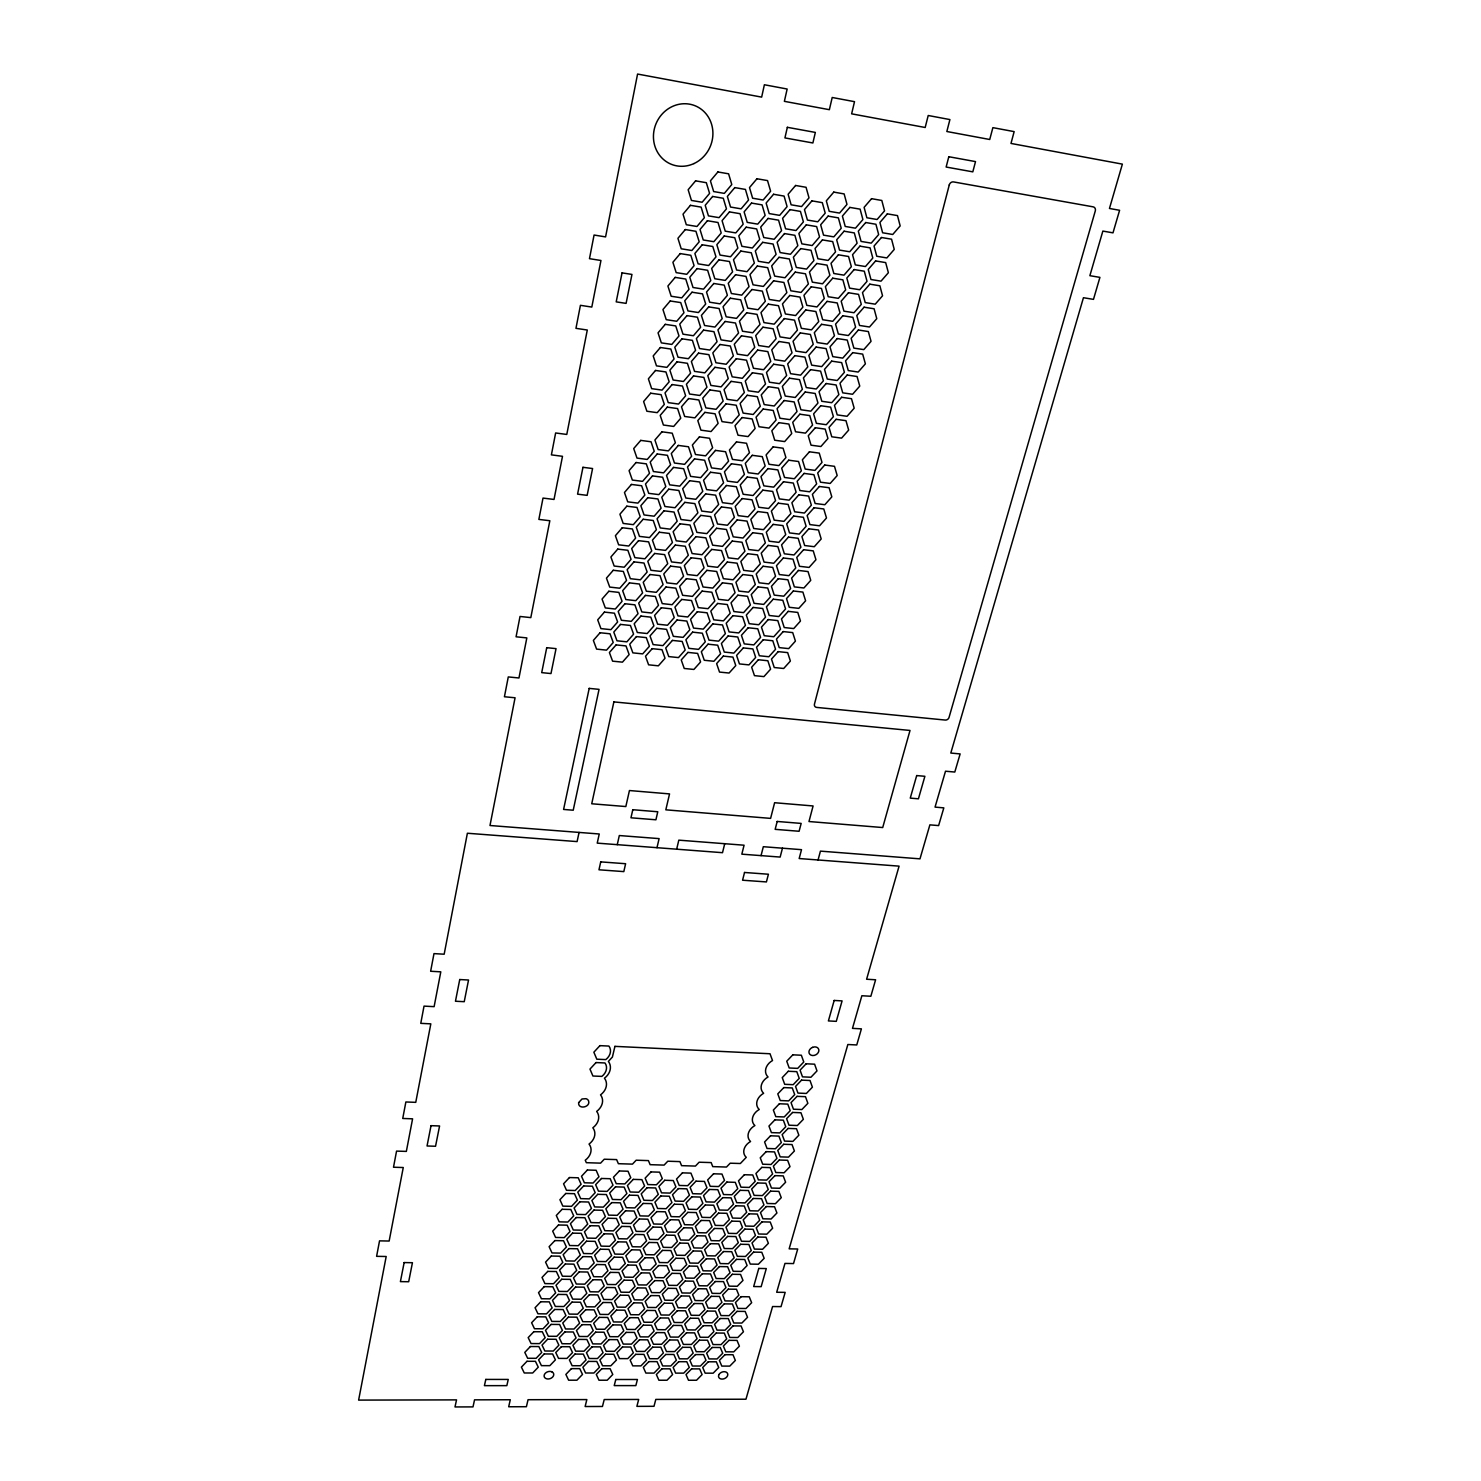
<?xml version="1.0" encoding="UTF-8"?>
<svg xmlns="http://www.w3.org/2000/svg" width="1481" height="1481" viewBox="0 0 1481 1481"><rect width="100%" height="100%" fill="white"/><g stroke="black" fill="none" stroke-linecap="round" stroke-linejoin="round"><path stroke-width="1.5" d="M579.071 832.415L577.09 841.597L467.385 833.248L444.17 954.208L433.989 953.616L430.638 971.258L440.801 971.832L434.118 1006.654L424.029 1006.117L420.771 1023.352L430.823 1023.852L415.754 1102.345L405.868 1101.975L402.739 1118.47L412.588 1118.821L406.349 1151.403L396.556 1151.107L393.502 1167.232L403.258 1167.528L389.151 1241.041L379.543 1240.856L376.6 1256.332L386.189 1256.499L358.624 1400.1L456.537 1399.878L455 1406.95L472.994 1406.894L474.549 1399.841L510.297 1399.749L508.686 1406.765L526.403 1406.709L528.051 1399.712L586.846 1399.582L585.125 1406.524L602.452 1406.469L604.211 1399.545L638.681 1399.452L636.886 1406.358L653.991 1406.302L655.805 1399.415L745.961 1399.212L772.582 1306.538L781.042 1306.631L785.171 1292.376L776.692 1292.265L784.967 1263.423L793.52 1263.571L797.722 1249.001L789.151 1248.835L847.854 1044.512L856.759 1044.957L861.405 1028.851L852.482 1028.369L861.868 995.75L870.847 996.25L875.604 979.774L866.607 979.237L899.078 866.144L799.166 858.536L801.517 849.668L763.326 846.706L761.049 855.629M617.262 844.67L619.317 835.543L659.101 838.616L656.99 847.687M676.669 849.187L678.816 840.153L744.073 845.207L741.833 854.167L780.154 857.073L782.468 848.187M724.727 843.707L722.506 852.686L597.232 843.133L599.25 833.988L489.989 825.509L515.073 697.773L504.429 696.755L508.279 676.928L518.961 677.983L526.829 637.904L516.073 636.793L520.016 616.466L530.809 617.614L549.84 520.738L538.862 519.405L543.009 498.079L554.024 499.449L562.502 456.315L551.395 454.871L555.634 432.97L566.779 434.451L587.291 330.022L575.961 328.338L580.422 305.327L591.808 307.067L600.953 260.489L589.475 258.675L594.066 235.035L605.581 236.904L637.57 74.05L761.66 97.117L764.381 84.75L787.152 89.027L784.375 101.337L829.36 109.687L832.211 97.487L854.518 101.671L851.631 113.833L925.181 127.496L928.217 115.499L949.913 119.572L946.84 131.513L989.734 139.492L992.881 127.644L1014.152 131.624L1010.986 143.435L1122.376 164.132L1109.454 208.469L1119.599 210.283L1112.99 232.85L1102.864 231.073L1089.868 275.688L1099.92 277.373L1093.478 299.366L1083.444 297.718L950.802 753.051L960.132 753.922L954.801 772.045L945.507 771.212L935.048 807.108L943.823 807.867L938.621 825.583L929.883 824.861L919.979 858.85L820.437 851.131L818.067 859.961M578.627 1102.623C577.812 1109.972 590.882 1107.307 588.549 1100.827A5.276 4.184 -20.3 0 0 585.958 1098.698L582.014 1098.976L578.627 1102.623M404.146 1262.571L400.407 1281.62L408.682 1281.731L412.44 1262.719L404.146 1262.571M431.027 1125.671L427.046 1145.979L435.544 1146.257L439.579 1125.967L431.027 1125.671M459.739 979.533L455.463 1001.23L464.238 1001.693L468.533 980.015L459.739 979.533M546.73 647.678L541.713 672.633L550.988 673.559L556.041 648.641L546.73 647.678M582.959 467.311L577.571 494.154L587.142 495.357L592.585 468.533L582.959 467.311M622.039 272.874L616.207 301.865L626.093 303.383L631.961 274.429L622.039 272.874M589.197 688.387L563.595 809.441L573.221 810.218L599.046 689.35L589.197 688.387M613.875 701.901L591.734 803.776L625.834 806.553L629.444 790.539L669.542 793.909L665.821 809.829L770.601 818.382L774.619 802.721L813.088 805.96L808.978 821.529L882.713 827.546L910.019 730.448L613.875 701.901M485.805 1379.422L484.417 1385.661L506.835 1385.642L508.242 1379.44L485.805 1379.422M600.731 861.886L598.972 869.791L623.816 871.606L625.611 863.719L600.731 861.886M632.794 809.718L630.962 817.79L655.916 819.789L657.768 811.755L632.794 809.718M787.337 127.31L784.93 137.918L812.884 142.972L815.346 132.42L787.337 127.31M614.93 1046.364L612.412 1057.045L608.376 1061.414A15.18 12.181 -20.8 0 1 604.452 1078.205A15.125 12.089 -20.6 0 1 600.545 1094.866A15.088 11.996 -20.4 0 1 596.676 1111.398A15.032 11.904 -20.2 0 1 592.844 1127.8A14.977 11.811 -20 0 1 589.049 1144.072A14.921 11.718 -19.9 0 1 585.254 1160.234L586.346 1162.696L600.583 1163.14L604.267 1159.216L616.614 1159.604L618.373 1163.696L632.48 1164.122L636.164 1160.215L648.419 1160.604L650.122 1164.677L664.099 1165.103L667.783 1161.215L679.927 1161.604L681.575 1165.658L695.441 1166.084L699.125 1162.215L711.158 1162.585L712.75 1166.621L726.486 1167.047L730.189 1163.196L740.352 1163.511L746.257 1157.346A12.477 9.645 -24.5 0 1 750.552 1141.518A12.514 9.719 -24.7 0 1 754.884 1125.56A12.57 9.775 -25 0 1 759.235 1109.491A12.607 9.849 -25.3 0 1 763.622 1093.293A12.644 9.923 -25.5 0 1 768.047 1076.983A12.7 10.015 -25.8 0 1 772.508 1060.544L770.009 1053.75L614.93 1046.364M615.781 1379.496L614.226 1385.605L635.849 1385.605L637.422 1379.496L615.781 1379.496M744.536 872.476L742.573 880.214L766.418 881.935L768.417 874.234L744.536 872.476M777.192 821.455L775.155 829.341L799.092 831.267L801.165 823.417L777.192 821.455M948.803 156.727L946.137 167.038L972.813 171.852L975.516 161.596L948.803 156.727M949.265 184.958L814.457 704.16A3.295 2.814 -33.9 0 0 816.734 707.418L945.267 720.062A3.24 2.703 -36.9 0 0 949.025 717.47L1095.292 210.95A3.74 3.166 -57.5 0 0 1093.126 206.84L953.542 181.922A3.795 3.332 -59.5 0 0 949.265 184.958M758.772 1268.439L753.681 1286.545L761.16 1286.656L766.288 1268.569L758.772 1268.439M834.173 1000.453L828.397 1020.927L836.284 1021.353L842.078 1000.897L834.173 1000.453M916.702 775.563L910.26 798.111L918.424 798.814L924.885 776.303L916.702 775.563M718.951 1374.609L718.6 1375.571A4.795 3.48 -22.2 0 0 721.969 1379.089A4.795 3.48 -22.2 0 0 727.504 1375.849A4.795 3.48 -22.2 0 0 725.116 1371.776L723.968 1371.684A4.795 3.48 -22.2 0 0 718.951 1374.609M695.589 180.849L688.147 189.735L691.442 200.435L702.161 202.249L709.584 193.4L706.326 182.7L695.589 180.849M717.896 171.963L710.417 180.849L713.675 191.567L724.339 193.382L731.781 184.533L728.596 173.814L717.896 171.963M690.424 205.322L683.019 214.153L686.314 224.723L696.977 226.482L704.364 217.707L701.105 207.118L690.424 205.322M712.62 196.455L705.197 205.285L708.436 215.874L719.063 217.651L726.468 208.877L723.283 198.269L712.62 196.455M685.296 229.555L677.928 238.311L681.223 248.789L691.849 250.511L699.199 241.792L695.94 231.314L685.296 229.555M734.798 187.606L727.356 196.436L730.54 207.044L741.129 208.84L748.553 200.046L745.424 189.42L734.798 187.606M707.4 220.725L700.013 229.481L703.253 239.978L713.842 241.699L721.21 232.998L718.007 222.502L707.4 220.725M680.223 253.584L672.892 262.267L676.188 272.634L686.777 274.3L694.089 265.673L690.831 255.306L680.223 253.584M756.958 178.757L749.497 187.587L752.626 198.213L763.159 200.028L770.62 191.234L767.528 180.589L756.958 178.757M729.467 211.894L722.062 220.669L725.246 231.166L735.798 232.906L743.184 224.186L740.056 213.69L729.467 211.894M702.216 244.772L694.867 253.473L698.106 263.84L708.659 265.525L715.989 256.879L712.787 246.494L702.216 244.772M675.188 277.391L667.894 286.018L671.189 296.256L681.741 297.885L689.017 289.313L685.759 279.057L675.188 277.391M751.533 203.082L744.11 211.857L747.239 222.372L757.735 224.131L765.159 215.411L762.067 204.878L751.533 203.082M724.209 235.979L716.841 244.68L720.025 255.065L730.522 256.768L737.871 248.123L734.743 237.719L724.209 235.979M697.088 268.598L689.776 277.243L693.015 287.499L703.531 289.147L710.824 280.557L707.622 270.283L697.088 268.598M670.19 300.976L662.951 309.529L666.246 319.674L676.743 321.266L683.981 312.75L680.723 302.587L670.19 300.976M773.582 194.27L766.121 203.045L769.194 213.579L779.654 215.356L787.096 206.618L784.078 196.084L773.582 194.27M746.165 227.185L738.778 235.886L741.907 246.309L752.367 248.012L759.734 239.367L756.661 228.944L746.165 227.185M718.97 259.841L711.639 268.468L714.823 278.761L725.301 280.409L732.614 271.819L729.467 261.526L718.97 259.841M692.016 292.22L684.74 300.791L687.98 310.936L698.44 312.547L705.697 304.031L702.494 293.849L692.016 292.22M665.265 324.339L658.045 332.836L661.341 342.87L671.8 344.425L679.001 335.965L675.743 325.931L665.265 324.339M795.593 185.477L788.114 194.252L791.132 204.804L801.554 206.581L809.015 197.862L806.053 187.291L795.593 185.477M768.102 218.41L760.697 227.111L763.77 237.534L774.193 239.274L781.579 230.61L778.562 220.169L768.102 218.41M740.833 251.067L733.484 259.712L736.612 270.023L747.035 271.689L754.366 263.1L751.293 252.788L740.833 251.067M713.786 283.482L706.511 292.053L709.695 302.217L720.118 303.846L727.393 295.311L724.246 285.13L713.786 283.482M686.962 315.62L679.742 324.117L682.982 334.169L693.404 335.743L700.624 327.282L697.421 317.212L686.962 315.62M660.359 347.498L653.195 355.94L656.49 365.863L666.894 367.381L674.059 358.976L670.819 349.035L660.359 347.498M790.021 209.636L782.597 218.355L785.596 228.796L796 230.536L803.405 221.872L800.443 211.413L790.021 209.636M762.678 242.329L755.31 250.974L758.383 261.285L768.769 262.97L776.118 254.362L773.101 244.032L762.678 242.329M735.557 274.744L728.245 283.315L731.373 293.516L741.759 295.145L749.053 286.611L745.98 276.41L735.557 274.744M708.659 306.9L701.402 315.416L704.586 325.487L714.971 327.06L722.21 318.6L719.081 308.511L708.659 306.9M681.982 338.816L674.781 347.239L678.02 357.199L688.406 358.717L695.589 350.312L692.386 340.352L681.982 338.816M655.509 370.454L648.382 378.821L651.659 388.651L662.044 390.114L669.171 381.802L665.932 371.953L655.509 370.454M811.921 200.861L804.461 209.599L807.423 220.058L817.771 221.798L825.213 213.134L822.307 202.656L811.921 200.861M784.504 233.572L777.118 242.236L780.117 252.566L790.465 254.251L797.852 245.661L794.89 235.312L784.504 233.572M757.309 266.025L749.978 274.596L753.051 284.815L763.4 286.444L770.712 277.91L767.695 267.691L757.309 266.025M730.337 298.199L723.061 306.715L726.19 316.804L736.538 318.378L743.795 309.918L740.704 299.828L730.337 298.199M703.568 330.115L696.366 338.575L699.55 348.535L709.88 350.071L717.082 341.667L713.953 331.688L703.568 330.115M677.039 361.79L669.875 370.157L673.115 380.006L683.463 381.487L690.59 373.156L687.406 363.308L677.039 361.79M650.696 393.206L643.606 401.518L646.882 411.237L657.231 412.662L664.321 404.406L661.081 394.649L650.696 393.206M833.784 192.104L826.324 200.842L829.212 211.32L839.542 213.079L846.984 204.397L844.133 193.918L833.784 192.104M806.293 224.834L798.888 233.498L801.85 243.847L812.162 245.55L819.548 236.941L816.642 226.593L806.293 224.834M779.025 257.305L771.675 265.895L774.693 276.114L785.004 277.762L792.335 269.227L789.373 258.99L779.025 257.305M751.978 289.498L744.684 298.014L747.757 308.122L758.068 309.733L765.344 301.254L762.326 291.128L751.978 289.498M725.153 321.451L717.915 329.893L721.043 339.871L731.355 341.426L738.575 333.021L735.483 323.025L725.153 321.451M698.532 353.126L691.368 361.512L694.533 371.379L704.845 372.86L712.009 364.53L708.881 354.662L698.532 353.126M672.133 384.56L665.006 392.872L668.246 402.628L678.557 404.054L685.647 395.797L682.463 386.041L672.133 384.56M828.083 216.115L820.659 224.779L823.547 235.146L833.822 236.867L841.227 228.259L838.376 217.874L828.083 216.115M800.74 248.604L793.372 257.194L796.315 267.432L806.59 269.098L813.939 260.545L811.033 250.289L800.74 248.604M773.6 280.816L766.306 289.332L769.305 299.458L779.58 301.069L786.874 292.59L783.912 282.464L773.6 280.816M746.702 312.769L739.445 321.229L742.518 331.226L752.792 332.781L760.031 324.376L757.013 314.361L746.702 312.769M720.007 344.481L712.824 352.867L715.934 362.752L726.208 364.252L733.391 355.903L730.318 346.017L720.007 344.481M693.534 375.933L686.406 384.245L689.572 394.02L699.847 395.464L706.974 387.189L703.845 377.414L693.534 375.933M667.265 407.127L660.193 415.383L663.414 425.028L673.688 426.435L680.76 418.216L677.576 408.571L667.265 407.127M640.736 440.394L633.701 448.576L636.997 458.092L647.253 459.443L654.25 451.298L651.029 441.764L640.736 440.394M849.835 207.396L842.393 216.059L845.225 226.445L855.463 228.185L862.905 219.558L860.109 209.154L849.835 207.396M822.418 239.903L815.031 248.493L817.919 258.749L828.157 260.434L835.543 251.881L832.692 241.607L822.418 239.903M795.223 272.134L787.892 280.668L790.835 290.794L801.073 292.423L808.385 283.945L805.479 273.8L795.223 272.134M768.232 304.123L760.975 312.584L763.974 322.599L774.211 324.154L781.468 315.749L778.506 305.715L768.232 304.123M741.481 335.835L734.261 344.24L737.334 354.126L747.553 355.644L754.755 347.295L751.737 337.39L741.481 335.835M714.934 367.307L707.77 375.637L710.899 385.412L721.117 386.874L728.263 378.599L725.19 368.806L714.934 367.307M688.591 398.537L681.482 406.794L684.666 416.457L694.885 417.864L701.975 409.645L698.847 399.981L688.591 398.537M661.97 431.804L654.917 440.005L658.138 449.539L668.375 450.89L675.392 442.745L672.226 433.192L661.97 431.804M636.052 462.516L629.073 470.643L632.35 480.066L642.569 481.362L649.53 473.291L646.308 463.849L636.052 462.516M871.569 198.676L864.108 207.359L866.885 217.763L877.085 219.503L884.546 210.876L881.806 200.472L871.569 198.676M844.077 231.203L836.672 239.811L839.505 250.085L849.705 251.77L857.11 243.217L854.315 232.924L844.077 231.203M816.809 263.47L809.459 272.004L812.347 282.149L822.547 283.797L829.878 275.299L827.027 265.136L816.809 263.47M789.743 295.459L782.468 303.938L785.411 313.972L795.612 315.546L802.887 307.122L799.981 297.089L789.743 295.459M762.919 327.208L755.68 335.613L758.698 345.517L768.898 347.054L776.1 338.705L773.138 328.763L762.919 327.208M736.298 358.698L729.115 367.029L732.188 376.822L742.37 378.303L749.534 370.009L746.517 360.198L736.298 358.698M709.88 389.947L702.753 398.204L705.882 407.886L716.082 409.311L723.172 401.092L720.099 391.391L709.88 389.947M657.194 453.964L650.196 462.091L653.417 471.532L663.599 472.846L670.597 464.756L667.413 455.315L657.194 453.964M631.424 484.435L624.464 492.507L627.74 501.837L637.922 503.114L644.864 495.08L641.625 485.749L631.424 484.435M865.719 222.52L858.295 231.129L861.072 241.422L871.235 243.125L878.659 234.572L875.919 224.26L865.719 222.52M838.376 254.806L831.008 263.34L833.84 273.504L844.003 275.151L851.353 266.673L848.557 256.491L838.376 254.806M811.236 286.814L803.942 295.293L806.83 305.345L816.994 306.937L824.288 298.514L821.437 288.443L811.236 286.814M784.338 318.582L777.081 326.986L780.043 336.909L790.206 338.464L797.444 330.096L794.519 320.155L784.338 318.582M757.643 350.09L750.441 358.439L753.459 368.251L763.622 369.732L770.786 361.438L767.824 351.608L757.643 350.09M731.151 381.358L724.024 389.633L727.078 399.315L737.242 400.759L744.369 392.521L741.352 382.82L731.151 381.358M704.882 412.366L697.792 420.567L700.92 430.156L711.065 431.545L718.137 423.381L715.064 413.791L704.882 412.366M678.317 445.411L671.282 453.556L674.466 463.016L684.611 464.349L691.627 456.241L688.498 446.781L678.317 445.411M652.473 475.919L645.494 483.991L648.715 493.34L658.86 494.617L665.821 486.583L662.636 477.234L652.473 475.919M626.815 506.187L619.91 514.203L623.168 523.422L633.331 524.663L640.218 516.702L636.997 507.446L626.815 506.187M887.341 213.856L879.899 222.465L882.62 232.776L892.747 234.479L900.17 225.927L897.486 215.597L887.341 213.856M859.924 246.142L852.538 254.695L855.315 264.877L865.441 266.543L872.809 258.046L870.069 247.845L859.924 246.142M832.711 278.187L825.38 286.666L828.231 296.737L838.357 298.329L845.67 289.906L842.874 279.816L832.711 278.187M805.738 309.973L798.463 318.378L801.369 328.319L811.495 329.874L818.752 321.507L815.883 311.547L805.738 309.973M778.969 341.5L771.749 349.831L774.711 359.661L784.837 361.16L792.039 352.867L789.114 343.037L778.969 341.5M752.404 372.768L745.258 381.061L748.257 390.762L758.383 392.206L765.529 383.986L762.567 374.249L752.404 372.768M726.06 403.813L718.97 412.014L722.025 421.622L732.151 423.011L739.241 414.847L736.224 405.239L726.06 403.813M699.421 436.876L692.368 445.022L695.496 454.5L705.604 455.833L712.639 447.743L709.566 438.265L699.421 436.876M673.503 467.404L666.506 475.475L669.671 484.842L679.798 486.138L686.758 478.104L683.648 468.736L673.503 467.404M647.789 497.69L640.847 505.706L644.068 514.944L654.176 516.203L661.1 508.224L657.916 498.967L647.789 497.69M622.261 527.736L615.393 535.696L618.651 544.823L628.759 546.026L635.627 538.121L632.406 528.958L622.261 527.736M881.436 237.497L874.031 246.05L876.771 256.25L886.86 257.935L894.246 249.419L891.562 239.2L881.436 237.497M854.167 269.561L846.817 278.039L849.613 288.129L859.702 289.739L867.033 281.316L864.293 271.208L854.167 269.561M827.12 301.365L819.826 309.77L822.677 319.729L832.766 321.303L840.023 312.935L837.228 302.957L827.12 301.365M800.277 332.91L793.038 341.259L795.945 351.108L806.034 352.608L813.254 344.314L810.385 334.447L800.277 332.91M773.637 364.215L766.473 372.49L769.417 382.209L779.506 383.672L786.67 375.434L783.764 365.696L773.637 364.215M747.22 395.26L740.111 403.48L743.11 413.088L753.2 414.495L760.308 406.331L757.346 396.704L747.22 395.26M694.515 458.888L687.499 466.978L690.609 476.364L700.698 477.66L707.696 469.625L704.623 460.239L694.515 458.888M668.727 489.193L661.766 497.227L664.932 506.483L675.021 507.742L681.945 499.763L678.835 490.489L668.727 489.193M643.143 519.257L636.238 527.217L639.459 536.381L649.53 537.584L656.416 529.68L653.232 520.497L643.143 519.257M617.744 549.099L610.894 557.004L614.171 566.038L624.241 567.204L631.073 559.355L627.851 550.284L617.744 549.099M875.604 260.934L868.236 269.431L870.958 279.52L881.028 281.149L888.378 272.708L885.675 262.6L875.604 260.934M848.465 292.757L841.171 301.18L843.948 311.158L854 312.732L861.294 304.364L858.554 294.367L848.465 292.757M821.566 324.32L814.309 332.688L817.16 342.537L827.213 344.073L834.451 335.761L831.637 325.894L821.566 324.32M794.853 355.644L787.67 363.937L790.558 373.675L800.61 375.156L807.793 366.918L804.942 357.143L794.853 355.644M768.361 386.708L761.234 394.946L764.196 404.572L774.23 405.998L781.357 397.815L778.451 388.17L768.361 386.708M742.092 417.549L735.002 425.695L738.019 435.21L748.072 436.58L755.143 428.472L752.163 418.938L742.092 417.549M715.508 450.391L708.473 458.481L711.546 467.885L721.58 469.199L728.596 461.146L725.579 451.742L715.508 450.391M689.646 480.714L682.667 488.749L685.796 498.023L695.829 499.301L702.79 491.322L699.717 482.01L689.646 480.714M663.988 510.797L657.064 518.776L660.23 527.939L670.282 529.161L677.187 521.238L674.059 512.056L663.988 510.797M638.533 540.658L631.665 548.562L634.886 557.634L644.92 558.8L651.77 550.932L648.604 541.861L638.533 540.658M613.264 570.278L606.451 578.127L609.728 587.087L619.761 588.216L626.556 580.404L623.334 571.444L613.264 570.278M869.81 284.167L862.479 292.59L865.219 302.587L875.234 304.179L882.546 295.793L879.862 285.796L869.81 284.167M842.819 315.749L835.562 324.117L838.339 334.003L848.372 335.521L855.611 327.208L852.871 317.323L842.819 315.749M816.05 347.091L808.848 355.384L811.681 365.141L821.696 366.64L828.897 358.383L826.102 348.609L816.05 347.091M789.484 378.192L782.338 386.411L785.245 396.056L795.26 397.482L802.387 389.299L799.536 379.654L789.484 378.192M763.141 409.034L756.032 417.198L758.994 426.732L769.009 428.102L776.1 419.993L773.193 410.441L763.141 409.034M736.483 441.912L729.43 450.002L732.447 459.406L742.444 460.739L749.479 452.686L746.517 443.263L736.483 441.912M710.547 472.254L703.549 480.27L706.622 489.582L716.619 490.859L723.598 482.862L720.581 473.55L710.547 472.254M684.814 502.355L677.891 510.316L681.001 519.516L690.998 520.738L697.921 512.815L694.848 503.614L684.814 502.355M659.304 532.216L652.418 540.121L655.583 549.21L665.58 550.395L672.448 542.527L669.338 533.438L659.304 532.216M633.961 561.873L627.129 569.704L630.351 578.682L640.347 579.83L647.16 572.018L643.994 563.039L633.961 561.873M608.839 591.271L602.045 599.065L605.322 607.932L615.318 609.024L622.076 601.286L618.854 592.4L608.839 591.271M864.071 307.196L856.777 315.564L859.517 325.45L869.495 327.005L876.771 318.674L874.086 308.77L864.071 307.196M837.228 338.557L829.989 346.85L832.785 356.625L842.763 358.124L849.983 349.868L847.243 340.075L837.228 338.557M810.588 369.658L803.424 377.896L806.275 387.559L816.253 389.003L823.417 380.802L820.604 371.139L810.588 369.658M784.171 400.518L777.062 408.682L779.95 418.234L789.928 419.641L797.037 411.514L794.186 401.943L784.171 400.518M731.429 463.775L724.431 471.81L727.43 481.121L737.408 482.417L744.406 474.438L741.426 465.108L731.429 463.775M705.641 493.895L698.68 501.874L701.735 511.075L711.713 512.333L718.655 504.392L715.638 495.172L705.641 493.895M680.038 523.793L673.133 531.716L676.243 540.806L686.221 542.009L693.108 534.141L690.035 525.015L680.038 523.793M654.639 553.45L647.789 561.299L650.955 570.296L660.915 571.444L667.764 563.632L664.636 554.635L654.639 553.45M629.444 582.885L622.649 590.678L625.852 599.564L635.812 600.675L642.606 592.918L639.44 584.032L629.444 582.885M604.433 612.097L597.695 619.836L600.934 628.61L610.913 629.666L617.633 621.983L614.43 613.19L604.433 612.097M858.388 330.004L851.131 338.316L853.871 348.109L863.812 349.609L871.05 341.352L868.347 331.559L858.388 330.004M831.674 361.142L824.491 369.38L827.287 379.062L837.228 380.506L844.411 372.323L841.652 362.623L831.674 361.142M805.183 392.021L798.055 400.203L800.906 409.756L810.848 411.163L817.975 403.036L815.161 393.465L805.183 392.021M778.895 422.659L771.823 430.767L774.73 440.227L784.671 441.579L791.743 433.526L788.873 424.047L778.895 422.659M752.292 455.315L745.276 463.368L748.22 472.698L758.161 473.994L765.177 465.997L762.271 456.648L752.292 455.315M726.43 485.472L719.451 493.451L722.469 502.67L732.41 503.929L739.371 495.987L736.39 486.749L726.43 485.472M700.772 515.369L693.849 523.293L696.903 532.401L706.844 533.623L713.749 525.736L710.732 516.61L700.772 515.369M675.299 545.064L668.431 552.913L671.541 561.928L681.482 563.076L688.332 555.264L685.259 546.248L675.299 545.064M650.029 574.498L643.217 582.311L646.382 591.215L656.305 592.326L663.099 584.569L659.989 575.646L650.029 574.498M624.963 603.73L618.188 611.468L621.391 620.261L631.332 621.335L638.07 613.652L634.905 604.84L624.963 603.73M600.064 632.739L593.363 640.421L596.602 649.104L606.544 650.14L613.227 642.495L610.024 633.794L600.064 632.739M852.741 352.626L845.54 360.864L848.28 370.565L858.184 372.046L865.385 363.845L862.683 354.126L852.741 352.626M826.176 383.523L819.03 391.706L821.825 401.295L831.73 402.702L838.875 394.575L836.117 384.986L826.176 383.523M799.833 414.199L792.724 422.307L795.575 431.767L805.479 433.137L812.569 425.066L809.755 415.587L799.833 414.199M773.138 446.873L766.103 454.926L768.991 464.275L778.895 465.589L785.93 457.573L783.079 448.225L773.138 446.873M747.202 477.03L740.222 485.009L743.166 494.265L753.07 495.524L760.049 487.582L757.143 478.326L747.202 477.03M721.469 506.965L714.545 514.888L717.545 524.015L727.449 525.237L734.372 517.35L731.41 508.205L721.469 506.965M695.94 536.659L689.054 544.527L692.108 553.542L702.013 554.727L708.881 546.896L705.863 537.862L695.94 536.659M670.597 566.131L663.766 573.943L666.876 582.848L676.78 583.977L683.593 576.22L680.538 567.297L670.597 566.131M645.457 595.381L638.681 603.119L641.828 611.931L651.733 613.023L658.49 605.322L655.38 596.491L645.457 595.381M620.502 624.408L613.782 632.091L616.985 640.792L626.87 641.828L633.59 634.183L630.425 625.463L620.502 624.408M847.151 375.045L839.986 383.227L842.726 392.835L852.593 394.261L859.758 386.115L857.055 376.507L847.151 375.045M820.733 405.72L813.606 413.847L816.401 423.325L826.287 424.714L833.396 416.642L830.637 407.145L820.733 405.72M767.973 468.607L760.956 476.604L763.863 485.861L773.73 487.138L780.728 479.196L777.858 469.921L767.973 468.607M742.166 498.56L735.205 506.483L738.167 515.629L748.035 516.869L754.977 508.983L752.052 499.819L742.166 498.56M716.563 528.273L709.658 536.141L712.657 545.175L722.524 546.378L729.411 538.547L726.449 529.495L716.563 528.273M691.164 557.763L684.315 565.575L687.369 574.517L697.218 575.646L704.067 567.889L701.05 558.929L691.164 557.763M665.95 587.031L659.156 594.77L662.248 603.6L672.115 604.711L678.89 596.991L675.836 588.161L665.95 587.031M640.921 616.077L634.183 623.76L637.33 632.498L647.197 633.535L653.917 625.889L650.807 617.151L640.921 616.077M616.096 644.901L609.394 652.529L612.597 661.155L622.446 662.155L629.147 654.565L625.982 645.92L616.096 644.901M841.615 397.278L834.469 405.405L837.228 414.902L847.058 416.291L854.185 408.219L851.482 398.704L841.615 397.278M815.328 427.731L808.237 435.784L811.051 445.189L820.881 446.522L827.953 438.506L825.195 429.101L815.328 427.731M788.707 460.202L781.672 468.181L784.523 477.456L794.353 478.752L801.369 470.81L798.574 461.517L788.707 460.202M762.826 490.155L755.865 498.097L758.772 507.261L768.602 508.501L775.563 500.615L772.693 491.433L762.826 490.155M737.168 519.905L730.244 527.773L733.206 536.825L743.036 538.029L749.941 530.198L747.016 521.127L737.168 519.905M711.695 549.414L704.826 557.226L707.825 566.168L717.656 567.316L724.505 559.559L721.543 550.58L711.695 549.414M686.406 578.682L679.594 586.439L682.648 595.288L692.479 596.399L699.273 588.679L696.274 579.83L686.406 578.682M661.322 607.747L654.565 615.448L657.657 624.186L667.487 625.241L674.244 617.596L671.189 608.839L661.322 607.747M636.423 636.589L629.721 644.235L632.868 652.862L642.68 653.88L649.4 646.29L646.29 637.626L636.423 636.589M836.117 419.308L829.027 427.361L831.767 436.784L841.578 438.135L848.669 430.101L845.966 420.678L836.117 419.308M809.422 451.798L802.369 459.795L805.183 469.07L814.976 470.384L822.011 462.424L819.252 453.112L809.422 451.798M783.486 481.769L776.488 489.711L779.339 498.893L789.151 500.152L796.13 492.247L793.316 483.065L783.486 481.769M757.754 511.537L750.811 519.405L753.718 528.476L763.511 529.68L770.435 521.849L767.565 512.759L757.754 511.537M732.206 541.065L725.32 548.877L728.282 557.837L738.075 559.003L744.943 551.228L742.037 542.25L732.206 541.065M706.863 570.352L700.032 578.108L703.031 586.976L712.824 588.087L719.655 580.385L716.693 571.499L706.863 570.352M681.704 599.435L674.929 607.136L677.983 615.892L687.776 616.966L694.533 609.302L691.534 600.545L681.704 599.435M656.749 628.296L650.011 635.941L653.121 644.587L662.914 645.623L669.634 638.015L666.561 629.351L656.749 628.296M804.109 473.402L797.111 481.344L799.907 490.526L809.681 491.803L816.66 483.898L813.902 474.698L804.109 473.402M778.303 503.17L771.36 511.056L774.211 520.146L783.967 521.349L790.91 513.518L788.096 504.41L778.303 503.17M752.7 532.716L745.795 540.528L748.701 549.525L758.476 550.691L765.362 542.916L762.493 533.919L752.7 532.716M727.301 562.04L720.432 569.796L723.394 578.682L733.151 579.793L740 572.073L737.075 563.187L727.301 562.04M702.068 591.123L695.274 598.842L698.273 607.617L708.029 608.691L714.823 601.027L711.861 592.233L702.068 591.123M677.039 620.002L670.301 627.648L673.337 636.33L683.111 637.367L689.85 629.758L686.832 621.076L677.039 620.002M652.214 648.659L645.512 656.25L648.604 664.821L658.36 665.821L665.043 658.267L661.988 649.696L652.214 648.659M824.732 465.015L817.697 472.957L820.455 482.177L830.193 483.454L837.191 475.549L834.488 466.33L824.732 465.015M798.851 494.821L791.891 502.707L794.686 511.797L804.424 513.037L811.366 505.188L808.607 496.079L798.851 494.821M773.175 524.385L766.269 532.197L769.12 541.194L778.839 542.379L785.745 534.604L782.949 525.588L773.175 524.385M747.701 553.709L740.833 561.484L743.74 570.37L753.459 571.518L760.327 563.78L757.457 554.875L747.701 553.709M722.413 582.829L715.601 590.549L718.544 599.324L728.282 600.434L735.076 592.752L732.169 583.958L722.413 582.829M697.329 611.727L690.553 619.373L693.552 628.074L703.29 629.11L710.047 621.502L707.085 612.801L697.329 611.727M672.43 640.403L665.71 647.993L668.746 656.583L678.483 657.601L685.185 650.029L682.167 641.44L672.43 640.403M819.382 486.471L812.384 494.358L815.142 503.484L824.843 504.725L831.822 496.875L829.101 487.73L819.382 486.471M793.649 516.054L786.707 523.885L789.503 532.901L799.203 534.086L806.127 526.292L803.368 517.276L793.649 516.054M768.102 545.397L761.215 553.172L764.066 562.095L773.767 563.243L780.635 555.505L777.821 546.582L768.102 545.397M742.74 574.535L735.909 582.255L738.815 591.067L748.516 592.159L755.329 584.495L752.459 575.665L742.74 574.535M717.582 603.452L710.806 611.116L713.749 619.817L723.45 620.872L730.226 613.264L727.301 604.544L717.582 603.452M692.608 632.146L685.888 639.755L688.887 648.345L698.569 649.363L705.289 641.81L702.327 633.202L692.608 632.146M814.087 507.724L807.126 515.555L809.885 524.589L819.548 525.792L826.491 517.998L823.769 508.964L814.087 507.724M788.466 537.103L781.561 544.878L784.375 553.801L794.038 554.968L800.925 547.23L798.166 538.288L788.466 537.103M763.048 566.26L756.199 573.98L759.05 582.792L768.713 583.921L775.563 576.239L772.749 567.408L763.048 566.26M737.834 595.195L731.022 602.841L733.928 611.56L743.592 612.634L750.386 605.026L747.516 596.288L737.834 595.195M712.787 623.908L706.048 631.498L708.992 640.125L718.655 641.162L725.394 633.59L722.487 624.963L712.787 623.908M687.943 652.399L681.241 659.952L684.241 668.468L693.904 669.449L700.587 661.951L697.625 653.417L687.943 652.399M808.83 528.81L801.906 536.585L804.664 545.526L814.291 546.711L821.196 538.954L818.493 530.013L808.83 528.81M783.338 557.985L776.47 565.705L779.284 574.535L788.91 575.665L795.76 567.982L793.001 559.133L783.338 557.985M758.05 586.92L751.237 594.603L754.088 603.322L763.715 604.415L770.527 596.787L767.713 588.031L758.05 586.92M732.947 615.67L726.19 623.26L729.096 631.906L738.723 632.942L745.461 625.371L742.61 616.725L732.947 615.67M708.048 644.179L701.328 651.733L704.271 660.267L713.898 661.266L720.599 653.75L717.693 645.198L708.048 644.179M803.609 549.71L796.741 557.43L799.481 566.297L809.089 567.427L815.957 559.744L813.236 550.876L803.609 549.71M778.265 578.682L771.434 586.346L774.23 595.103L783.819 596.195L790.65 588.568L787.892 579.793L778.265 578.682M753.107 607.432L746.313 615.041L749.164 623.686L758.753 624.741L765.529 617.17L762.715 608.506L753.107 607.432M728.115 635.96L721.395 643.513L724.283 652.066L733.873 653.084L740.611 645.568L737.742 636.997L728.115 635.96M798.444 570.426L791.595 578.108L794.353 586.883L803.924 587.976L810.755 580.348L808.034 571.573L798.444 570.426M773.23 599.194L766.418 606.821L769.231 615.485L778.784 616.54L785.578 608.969L782.82 600.286L773.23 599.194M748.183 627.759L741.426 635.312L744.277 643.883L753.848 644.901L760.586 637.385L757.772 628.796L748.183 627.759M723.32 656.102L716.619 663.599L719.525 672.078L729.078 673.04L735.779 665.58L732.91 657.101L723.32 656.102M793.335 590.993L786.504 598.602L789.262 607.284L798.796 608.358L805.608 600.786L802.887 592.085L793.335 590.993M768.232 619.558L761.456 627.129L764.252 635.701L773.785 636.737L780.543 629.203L777.784 620.613L768.232 619.558M743.314 647.919L736.594 655.417L739.445 663.914L748.96 664.895L755.68 657.416L752.866 648.919L743.314 647.919M788.244 611.357L781.468 618.928L784.227 627.537L793.723 628.573L800.481 621.039L797.778 612.431L788.244 611.357M763.27 639.736L756.532 647.253L759.327 655.75L768.843 656.749L775.563 649.27L772.786 640.755L763.27 639.736M783.208 631.572L776.451 639.089L779.21 647.604L788.688 648.622L795.427 641.125L792.705 632.609L783.208 631.572M758.346 659.748L751.645 667.228L754.458 675.632L763.918 676.613L770.601 669.171L767.843 660.748L758.346 659.748M778.21 651.621L771.49 659.082L774.248 667.524L783.69 668.486L790.391 661.063L787.67 652.621L778.21 651.621M599.935 1045.642L593.862 1052.213L596.806 1059.193L605.785 1059.6A12.422 10.015 -21 0 0 608.932 1046.067L599.935 1045.642M596.01 1062.562L589.975 1069.097L592.918 1076.021L601.86 1076.391A12.385 9.941 -20.8 0 0 604.989 1062.969L596.01 1062.562M569.445 1177.543L563.576 1183.8L566.501 1190.28L575.239 1190.52L581.107 1184.282L578.219 1177.784L569.445 1177.543M587.383 1170.009L581.515 1176.266L584.384 1182.782L593.103 1183.023L598.972 1176.784L596.14 1170.268L587.383 1170.009M565.761 1193.464L559.929 1199.703L562.836 1206.126L571.555 1206.349L577.386 1200.147L574.498 1193.705L565.761 1193.464M583.644 1185.966L577.794 1192.186L580.663 1198.629L589.364 1198.87L595.195 1192.668L592.363 1186.207L583.644 1185.966M562.114 1209.292L556.301 1215.475L559.207 1221.844L567.889 1222.047L573.702 1215.882L570.814 1209.496L562.114 1209.292M601.508 1178.469L595.64 1184.689L598.472 1191.15L607.136 1191.39L613.004 1185.189L610.191 1178.709L601.508 1178.469M579.923 1201.794L574.091 1207.996L576.961 1214.383L585.624 1214.587L591.456 1208.422L588.605 1202.017L579.923 1201.794M558.485 1224.991L552.691 1231.137L555.597 1237.45L564.261 1237.635L570.037 1231.507L567.167 1225.176L558.485 1224.991M619.354 1170.971L613.467 1177.21L616.263 1183.671L624.908 1183.911L630.776 1177.71L628.018 1171.23L619.354 1170.971M597.713 1194.315L591.882 1200.517L594.714 1206.922L603.359 1207.126L609.191 1200.961L606.377 1194.556L597.713 1194.315M576.22 1217.53L570.426 1223.676L573.295 1230.008L581.94 1230.193L587.735 1224.065L584.884 1217.734L576.22 1217.53M554.875 1240.578L549.118 1246.687L552.024 1252.945L560.651 1253.111L566.408 1247.021L563.539 1240.745L554.875 1240.578M615.504 1186.855L609.654 1193.057L612.449 1199.462L621.057 1199.684L626.907 1193.519L624.13 1187.096L615.504 1186.855M593.955 1210.07L588.142 1216.216L590.975 1222.565L599.583 1222.769L605.396 1216.623L602.6 1210.273L593.955 1210.07M572.555 1233.136L566.779 1239.245L569.648 1245.521L578.256 1245.688L584.032 1239.597L581.2 1233.303L572.555 1233.136M551.302 1256.036L545.563 1262.127L548.47 1268.328L557.078 1268.458L562.799 1262.404L559.929 1256.203L551.302 1256.036M633.276 1179.376L627.407 1185.578L630.165 1192.001L638.755 1192.242L644.605 1186.059L641.884 1179.635L633.276 1179.376M611.672 1202.609L605.84 1208.774L608.635 1215.123L617.225 1215.327L623.057 1209.199L620.298 1202.831L611.672 1202.609M590.234 1225.694L584.44 1231.822L587.272 1238.097L595.862 1238.283L601.638 1232.173L598.842 1225.879L590.234 1225.694M568.926 1248.613L563.169 1254.703L566.038 1260.923L574.609 1261.072L580.367 1255.018L577.534 1248.779L568.926 1248.613M547.748 1271.401L542.027 1277.437L544.934 1283.601L553.524 1283.712L559.226 1277.696L556.356 1271.531L547.748 1271.401M651.029 1171.915L645.142 1178.136L647.863 1184.559L656.435 1184.8L662.303 1178.617L659.619 1172.174L651.029 1171.915M629.388 1195.167L623.538 1201.332L626.296 1207.7L634.868 1207.922L640.699 1201.776L637.978 1195.389L629.388 1195.167M607.876 1218.252L602.082 1224.38L604.877 1230.692L613.43 1230.878L619.225 1224.768L616.466 1218.456L607.876 1218.252M586.532 1241.208L580.756 1247.298L583.588 1253.518L592.141 1253.685L597.898 1247.613L595.103 1241.374L586.532 1241.208M565.316 1263.996L559.577 1270.05L562.447 1276.215L571 1276.344L576.72 1270.309L573.888 1264.145L565.316 1263.996M544.23 1286.637L538.529 1292.654L541.435 1298.744L549.988 1298.856L555.671 1292.876L552.802 1286.767L544.23 1286.637M647.067 1187.725L641.217 1193.89L643.939 1200.276L652.473 1200.499L658.323 1194.352L655.639 1187.966L647.067 1187.725M625.519 1210.829L619.706 1216.975L622.464 1223.287L630.999 1223.473L636.811 1217.363L634.09 1211.051L625.519 1210.829M604.118 1233.803L598.343 1239.893L601.119 1246.132L609.672 1246.299L615.43 1240.226L612.671 1233.969L604.118 1233.803M582.848 1256.61L577.109 1262.645L579.941 1268.828L588.475 1268.976L594.196 1262.941L591.4 1256.758L582.848 1256.61M561.725 1279.269L556.023 1285.267L558.874 1291.395L567.408 1291.506L573.11 1285.508L570.278 1279.38L561.725 1279.269M540.732 1301.78L535.067 1307.742L537.955 1313.795L546.489 1313.888L552.135 1307.927L549.284 1301.873L540.732 1301.78M664.747 1180.283L658.878 1186.466L661.563 1192.853L670.078 1193.094L675.947 1186.947L673.281 1180.542L664.747 1180.283M643.161 1203.424L637.33 1209.551L640.033 1215.882L648.548 1216.086L654.38 1209.977L651.696 1203.627L643.161 1203.424M621.705 1226.398L615.911 1232.488L618.651 1238.745L627.166 1238.912L632.942 1232.84L630.24 1226.583L621.705 1226.398M600.379 1249.224L594.621 1255.277L597.417 1261.46L605.914 1261.608L611.672 1255.573L608.913 1249.372L600.379 1249.224M579.201 1271.883L573.48 1277.899L576.313 1284.027L584.81 1284.157L590.53 1278.159L587.735 1272.031L579.201 1271.883M558.17 1294.413L552.487 1300.392L555.338 1306.446L563.835 1306.538L569.519 1300.596L566.686 1294.524L558.17 1294.413M537.251 1316.794L531.605 1322.737L534.493 1328.735L543.009 1328.79L548.636 1322.885L545.786 1316.887L537.251 1316.794M792.835 1054.824L786.744 1061.211L789.206 1067.986L797.704 1068.375L803.776 1062.007L801.351 1055.231L792.835 1054.824M682.408 1172.859L676.539 1179.043L679.187 1185.448L687.665 1185.689L693.534 1179.542L690.924 1173.119L682.408 1172.859M660.767 1196L654.917 1202.146L657.601 1208.477L666.098 1208.7L671.93 1202.572L669.282 1196.222L660.767 1196M639.255 1218.993L633.461 1225.083L636.164 1231.359L644.661 1231.544L650.455 1225.472L647.771 1219.196L639.255 1218.993M617.892 1241.837L612.134 1247.891L614.874 1254.092L623.371 1254.24L629.129 1248.224L626.407 1242.004L617.892 1241.837M575.572 1287.063L569.889 1293.043L572.703 1299.115L581.181 1299.226L586.865 1293.265L584.088 1287.174L575.572 1287.063M596.676 1264.515L590.938 1270.55L593.714 1276.678L602.212 1276.807L607.932 1270.809L605.174 1264.663L596.676 1264.515M554.635 1309.463L548.97 1315.406L551.821 1321.422L560.299 1321.478L565.946 1315.572L563.132 1309.556L554.635 1309.463M533.808 1331.715L528.18 1337.621L531.068 1343.563L539.547 1343.619L545.156 1337.732L542.305 1331.771L533.808 1331.715M788.299 1071.263L782.246 1077.613L784.708 1084.314L793.187 1084.684L799.222 1078.372L796.797 1071.652L788.299 1071.263M678.372 1188.595L672.522 1194.741L675.151 1201.091L683.611 1201.313L689.461 1195.186L686.851 1188.836L678.372 1188.595M656.805 1211.606L650.992 1217.697L653.676 1223.991L662.137 1224.176L667.95 1218.104L665.302 1211.81L656.805 1211.606M635.405 1234.451L629.61 1240.523L632.331 1246.743L640.792 1246.891L646.568 1240.856L643.883 1234.636L635.405 1234.451M614.115 1257.165L608.376 1263.182L611.135 1269.328L619.595 1269.476L625.315 1263.478L622.612 1257.313L614.115 1257.165M592.992 1279.714L587.272 1285.712L590.067 1291.784L598.509 1291.895L604.211 1285.934L601.471 1279.843L592.992 1279.714M571.981 1302.132L566.316 1308.075L569.13 1314.091L577.59 1314.184L583.255 1308.26L580.459 1302.225L571.981 1302.132M551.117 1324.403L545.489 1330.308L548.34 1336.269L556.782 1336.325L562.41 1330.438L559.596 1324.477L551.117 1324.403M530.383 1346.525L524.792 1352.394L527.662 1358.281L536.122 1358.318L541.713 1352.468L538.862 1346.562L530.383 1346.525M806.145 1063.784L800.073 1070.134L802.498 1076.854L810.94 1077.242L816.994 1070.911L814.606 1064.191L806.145 1063.784M783.801 1087.591L777.784 1093.885L780.246 1100.531L788.688 1100.883L794.705 1094.607L792.279 1087.943L783.801 1087.591M695.959 1181.19L690.09 1187.336L692.682 1193.705L701.124 1193.927L706.992 1187.818L704.419 1181.431L695.959 1181.19M674.355 1204.22L668.523 1210.31L671.152 1216.623L679.594 1216.808L685.425 1210.736L682.815 1204.423L674.355 1204.22M652.88 1227.083L647.086 1233.155L649.77 1239.375L658.212 1239.56L663.988 1233.506L661.341 1227.268L652.88 1227.083M631.572 1249.797L625.815 1255.832L628.518 1261.997L636.96 1262.145L642.698 1256.129L640.014 1249.964L631.572 1249.797M610.376 1272.383L604.655 1278.362L607.395 1284.471L615.837 1284.582L621.539 1278.621L618.836 1272.512L610.376 1272.383M568.408 1317.09L562.761 1322.996L565.575 1328.975L574.017 1329.031L579.645 1323.144L576.868 1317.164L568.408 1317.09M589.327 1294.801L583.644 1300.762L586.42 1306.797L594.862 1306.871L600.527 1300.947L597.787 1294.912L589.327 1294.801M547.637 1339.231L542.027 1345.1L544.878 1351.005L553.302 1351.042L558.892 1345.192L556.078 1339.287L547.637 1339.231M526.977 1361.298L521.405 1367.13L524.274 1372.98L532.697 1372.98L538.269 1367.167L535.419 1361.317L526.977 1361.298M801.573 1080.13L795.538 1086.443L797.963 1093.089L806.386 1093.459L812.403 1087.165L810.014 1080.501L801.573 1080.13M779.358 1103.771L773.36 1110.047L775.803 1116.637L784.227 1116.952L790.206 1110.713L787.781 1104.123L779.358 1103.771M713.527 1173.804L707.64 1179.95L710.214 1186.318L718.637 1186.559L724.505 1180.431L721.969 1174.044L713.527 1173.804M691.868 1196.833L686.036 1202.942L688.628 1209.255L697.051 1209.459L702.883 1203.368L700.309 1197.055L691.868 1196.833M670.356 1219.715L664.562 1225.787L667.19 1232.025L675.614 1232.211L681.408 1226.157L678.798 1219.918L670.356 1219.715M648.993 1242.448L643.217 1248.483L645.901 1254.666L654.306 1254.814L660.063 1248.816L657.416 1242.615L648.993 1242.448M627.759 1265.033L622.02 1271.031L624.723 1277.14L633.146 1277.27L638.866 1271.309L636.182 1265.181L627.759 1265.033M606.655 1287.489L600.971 1293.431L603.711 1299.485L612.116 1299.578L617.799 1293.653L615.096 1287.6L606.655 1287.489M585.698 1309.778L580.034 1315.702L582.811 1321.681L591.215 1321.755L596.862 1315.869L594.122 1309.87L585.698 1309.778M564.872 1331.937L559.244 1337.824L562.058 1343.73L570.463 1343.785L576.072 1337.935L573.295 1331.993L564.872 1331.937M544.175 1353.949L538.584 1359.799L541.435 1365.649L549.84 1365.667L555.412 1359.854L552.598 1353.986L544.175 1353.949M797.056 1096.347L791.039 1102.623L793.464 1109.213L801.869 1109.547L807.867 1103.308L805.479 1096.68L797.056 1096.347M774.915 1119.84L768.954 1126.078L771.416 1132.613L779.802 1132.909L785.763 1126.708L783.338 1120.173L774.915 1119.84M709.38 1189.465L703.531 1195.574L706.104 1201.887L714.49 1202.109L720.34 1196.019L717.804 1189.687L709.38 1189.465M687.832 1212.365L682 1218.437L684.611 1224.694L692.997 1224.88L698.81 1218.826L696.237 1212.569L687.832 1212.365M645.124 1257.721L639.385 1263.719L642.051 1269.828L650.437 1269.957L656.176 1263.996L653.528 1257.869L645.124 1257.721M666.394 1235.117L660.619 1241.152L663.266 1247.335L671.652 1247.502L677.409 1241.485L674.818 1235.284L666.394 1235.117M623.982 1280.176L618.262 1286.137L620.965 1292.191L629.351 1292.302L635.053 1286.36L632.387 1280.287L623.982 1280.176M602.971 1302.484L597.287 1308.408L600.027 1314.406L608.413 1314.48L614.078 1308.575L611.375 1302.577L602.971 1302.484M582.089 1324.662L576.461 1330.53L579.238 1336.473L587.605 1336.528L593.233 1330.66L590.493 1324.717L582.089 1324.662M561.355 1346.692L555.745 1352.523L558.559 1358.392L566.927 1358.429L572.536 1352.597L569.759 1346.729L561.355 1346.692M792.576 1112.435L786.578 1118.673L789.003 1125.208L797.37 1125.523L803.35 1119.321L800.962 1112.768L792.576 1112.435M770.527 1135.797L764.585 1141.999L767.047 1148.478L775.415 1148.756L781.339 1142.592L778.913 1136.112L770.527 1135.797M726.875 1182.079L721.006 1188.206L723.543 1194.538L731.91 1194.76L737.76 1188.669L735.261 1182.338L726.875 1182.079M705.271 1204.997L699.439 1211.088L702.013 1217.345L710.38 1217.549L716.193 1211.495L713.657 1205.219L705.271 1204.997M683.796 1227.768L678.002 1233.803L680.612 1240.004L688.98 1240.189L694.756 1234.173L692.182 1227.953L683.796 1227.768M662.47 1250.39L656.712 1256.388L659.36 1262.515L667.709 1262.664L673.466 1256.684L670.856 1250.538L662.47 1250.39M620.224 1295.19L614.541 1301.114L617.244 1307.112L625.593 1307.205L631.276 1301.318L628.61 1295.301L620.224 1295.19M641.273 1272.864L635.553 1278.825L638.237 1284.897L646.586 1285.008L652.306 1279.066L649.659 1272.994L641.273 1272.864M599.305 1317.368L593.659 1323.255L596.399 1329.197L604.748 1329.272L610.394 1323.403L607.673 1317.461L599.305 1317.368M578.516 1339.416L572.906 1345.266L575.665 1351.153L584.032 1351.19L589.623 1345.359L586.883 1339.472L578.516 1339.416M788.114 1128.411L782.153 1134.613L784.578 1141.092L792.909 1141.388L798.87 1135.205L796.482 1128.726L788.114 1128.411M766.158 1151.644L760.253 1157.809L762.696 1164.214L771.046 1164.492L776.951 1158.346L774.526 1151.922L766.158 1151.644M744.369 1174.729L738.482 1180.838L740.981 1187.188L749.312 1187.429L755.199 1181.338L752.737 1174.97L744.369 1174.729M722.709 1197.648L716.86 1203.738L719.396 1210.014L727.726 1210.218L733.558 1204.164L731.077 1197.87L722.709 1197.648M701.198 1220.437L695.385 1226.472L697.94 1232.692L706.289 1232.877L712.083 1226.86L709.547 1220.622L701.198 1220.437M679.816 1243.077L674.04 1249.075L676.632 1255.222L684.981 1255.37L690.738 1249.39L688.165 1243.244L679.816 1243.077M658.564 1265.552L652.843 1271.531L655.472 1277.603L663.803 1277.733L669.523 1271.79L666.931 1265.7L658.564 1265.552M616.503 1310.111L610.838 1315.998L613.541 1321.941L621.872 1322.015L627.518 1316.146L624.852 1310.185L616.503 1310.111M637.459 1287.896L631.776 1293.839L634.442 1299.855L642.773 1299.948L648.456 1294.042L645.827 1288.007L637.459 1287.896M595.658 1332.159L590.03 1338.009L592.77 1343.896L601.101 1343.952L606.729 1338.121L604.007 1332.215L595.658 1332.159M574.961 1354.078L569.37 1359.891L572.129 1365.723L580.459 1365.741L586.05 1359.947L583.31 1354.115L574.961 1354.078M783.69 1144.276L777.747 1150.441L780.172 1156.865L788.484 1157.142L794.408 1150.996L792.02 1144.554L783.69 1144.276M761.826 1167.361L755.939 1173.489L758.402 1179.857L766.714 1180.098L772.601 1173.989L770.176 1167.62L761.826 1167.361M740.13 1190.317L734.28 1196.389L736.76 1202.683L745.073 1202.905L750.923 1196.852L748.46 1190.539L740.13 1190.317M718.563 1213.106L712.75 1219.159L715.267 1225.379L723.58 1225.565L729.393 1219.548L726.893 1213.309L718.563 1213.106M697.144 1235.765L691.349 1241.763L693.923 1247.928L702.235 1248.094L708.011 1242.096L705.474 1235.932L697.144 1235.765M675.854 1258.258L670.097 1264.237L672.707 1270.328L681.019 1270.457L686.758 1264.515L684.185 1258.406L675.854 1258.258M654.695 1280.621L648.993 1286.545L651.621 1292.58L659.934 1292.691L665.635 1286.785L663.025 1280.732L654.695 1280.621M612.801 1324.903L607.154 1330.771L609.857 1336.677L618.169 1336.714L623.797 1330.882L621.131 1324.977L612.801 1324.903M633.683 1302.836L628 1308.723L630.665 1314.702L638.977 1314.776L644.642 1308.908L642.014 1302.928L633.683 1302.836M592.048 1346.84L586.439 1352.671L589.179 1358.503L597.491 1358.54L603.082 1352.727L600.379 1346.877L592.048 1346.84M571.425 1368.629L565.872 1374.424L568.63 1380.199L576.924 1380.199L582.496 1374.442L579.756 1368.648L571.425 1368.629M779.284 1160.012L773.378 1166.139L775.803 1172.508L784.097 1172.767L790.002 1166.658L787.614 1160.289L779.284 1160.012M757.532 1182.967L751.663 1189.058L754.125 1195.371L762.419 1195.593L768.269 1189.521L765.844 1183.208L757.532 1182.967M735.927 1205.793L730.096 1211.828L732.577 1218.067L740.87 1218.271L746.702 1212.254L744.24 1205.997L735.927 1205.793M714.453 1228.452L708.659 1234.469L711.176 1240.634L719.47 1240.8L725.264 1234.821L722.765 1228.638L714.453 1228.452M693.108 1250.964L687.351 1256.943L689.924 1263.052L698.199 1263.182L703.956 1257.239L701.42 1251.13L693.108 1250.964M650.844 1295.579L645.161 1301.466L647.789 1307.445L656.083 1307.538L661.766 1301.669L659.156 1295.671L650.844 1295.579M671.911 1273.345L666.191 1279.269L668.783 1285.323L677.076 1285.434L682.797 1279.528L680.223 1273.475L671.911 1273.345M629.925 1317.664L624.279 1323.514L626.926 1329.438L635.219 1329.494L640.866 1323.662L638.218 1317.738L629.925 1317.664M609.117 1339.602L603.508 1345.433L606.21 1351.283L614.485 1351.32L620.095 1345.526L617.429 1339.657L609.117 1339.602M588.457 1361.409L582.885 1367.204L585.606 1372.998L593.9 1373.017L599.472 1367.241L596.769 1361.446L588.457 1361.409M774.933 1175.636L769.046 1181.727L771.471 1188.058L779.746 1188.28L785.615 1182.227L783.227 1175.895L774.933 1175.636M753.274 1198.462L747.424 1204.516L749.886 1210.773L758.142 1210.977L763.974 1204.942L761.549 1198.684L753.274 1198.462M710.362 1243.688L704.586 1249.668L707.122 1255.777L715.379 1255.925L721.154 1249.983L718.655 1243.855L710.362 1243.688M731.744 1221.14L725.949 1227.157L728.43 1233.34L736.705 1233.525L742.499 1227.527L740.037 1221.344L731.744 1221.14M689.109 1266.07L683.389 1272.012L685.944 1278.066L694.2 1278.196L699.939 1272.272L697.403 1266.199L689.109 1266.07M668.005 1288.322L662.303 1294.209L664.895 1300.207L673.17 1300.299L678.853 1294.431L676.299 1288.433L668.005 1288.322M647.03 1310.426L641.366 1316.276L643.994 1322.218L652.251 1322.274L657.916 1316.442L655.305 1310.5L647.03 1310.426M626.185 1332.382L620.558 1338.213L623.223 1344.082L631.48 1344.119L637.108 1338.306L634.46 1332.437L626.185 1332.382M605.47 1354.208L599.879 1360.002L602.582 1365.797L610.838 1365.815L616.429 1360.058L613.763 1354.245L605.47 1354.208M770.601 1191.15L764.751 1197.222L767.158 1203.479L775.415 1203.701L781.265 1197.666L778.858 1191.39L770.601 1191.15M749.034 1213.846L743.221 1219.863L745.665 1226.064L753.903 1226.249L759.716 1220.251L757.291 1214.05L749.034 1213.846M727.597 1236.394L721.821 1242.374L724.302 1248.52L732.558 1248.668L738.316 1242.707L735.872 1236.579L727.597 1236.394M706.307 1258.794L700.569 1264.755L703.086 1270.809L711.324 1270.939L717.063 1265.033L714.564 1258.943L706.307 1258.794M685.148 1281.065L679.446 1286.97L682 1292.969L690.239 1293.08L695.94 1287.193L693.404 1281.176L685.148 1281.065M664.136 1303.187L658.453 1309.056L661.044 1314.998L669.282 1315.072L674.947 1309.223L672.393 1303.28L664.136 1303.187M643.235 1325.162L637.608 1330.993L640.218 1336.862L648.456 1336.917L654.102 1331.104L651.492 1325.236L643.235 1325.162M601.86 1368.703L596.288 1374.461L598.972 1380.218L607.21 1380.218L612.782 1374.479L610.116 1368.722L601.86 1368.703M622.483 1346.988L616.874 1352.801L619.539 1358.614L627.777 1358.632L633.368 1352.856L630.739 1347.044L622.483 1346.988M766.306 1206.552L760.475 1212.587L762.9 1218.789L771.12 1218.993L776.933 1212.995L774.544 1206.774L766.306 1206.552M744.832 1229.119L739.038 1235.117L741.481 1241.245L749.701 1241.43L755.495 1235.469L753.07 1229.304L744.832 1229.119M702.272 1273.808L696.551 1279.732L699.088 1285.749L707.307 1285.86L713.009 1279.973L710.51 1273.938L702.272 1273.808M723.487 1251.538L717.73 1257.499L720.21 1263.571L728.43 1263.719L734.187 1257.795L731.725 1251.704L723.487 1251.538M681.204 1295.949L675.521 1301.818L678.076 1307.779L686.295 1307.871L691.979 1302.021L689.443 1296.06L681.204 1295.949M660.285 1317.942L654.621 1323.773L657.212 1329.66L665.432 1329.734L671.078 1323.921L668.505 1318.016L660.285 1317.942M639.477 1339.787L633.849 1345.6L636.478 1351.413L644.698 1351.45L650.307 1345.674L647.697 1339.842L639.477 1339.787M762.03 1221.862L756.236 1227.842L758.642 1234.006L766.843 1234.173L772.638 1228.212L770.25 1222.047L762.03 1221.862M740.648 1244.281L734.872 1250.242L737.334 1256.332L745.535 1256.48L751.293 1250.556L748.868 1244.447L740.648 1244.281M719.396 1266.57L713.657 1272.494L716.156 1278.51L724.339 1278.64L730.077 1272.753L727.615 1266.718L719.396 1266.57M698.292 1288.729L692.59 1294.598L695.107 1300.559L703.308 1300.67L708.992 1294.801L706.493 1288.84L698.292 1288.729M677.298 1310.722L671.634 1316.572L674.188 1322.477L682.389 1322.552L688.036 1316.72L685.518 1310.815L677.298 1310.722M635.738 1354.337L630.147 1360.095L632.757 1365.871L640.958 1365.889L646.531 1360.15L643.939 1354.356L635.738 1354.337M656.453 1332.604L650.825 1338.398L653.417 1344.248L661.6 1344.285L667.228 1338.509L664.654 1332.659L656.453 1332.604M757.809 1237.042L752.015 1242.985L754.44 1249.094L762.604 1249.261L768.38 1243.318L765.992 1237.209L757.809 1237.042M736.501 1259.35L730.762 1265.255L733.206 1271.29L741.389 1271.438L747.109 1265.533L744.702 1259.479L736.501 1259.35M715.342 1281.509L709.64 1287.378L712.12 1293.357L720.284 1293.468L725.986 1287.6L723.524 1281.62L715.342 1281.509M694.311 1303.521L688.646 1309.371L691.164 1315.276L699.328 1315.369L704.993 1309.537L702.494 1303.613L694.311 1303.521M673.411 1325.402L667.783 1331.215L670.338 1337.065L678.502 1337.121L684.129 1331.326L681.612 1325.476L673.411 1325.402M652.658 1347.155L647.049 1352.931L649.641 1358.706L657.805 1358.743L663.395 1352.986L660.841 1347.192L652.658 1347.155M732.392 1274.289L726.671 1280.176L729.115 1286.156L737.26 1286.267L742.981 1280.417L740.556 1274.419L732.392 1274.289M753.588 1252.111L747.831 1258.035L750.256 1264.089L758.402 1264.219L764.159 1258.332L761.771 1252.26L753.588 1252.111M711.306 1296.319L705.622 1302.169L708.122 1308.093L716.249 1308.186L721.932 1302.354L719.47 1296.43L711.306 1296.319M690.368 1318.22L684.722 1324.033L687.24 1329.901L695.385 1329.957L701.031 1324.162L698.532 1318.294L690.368 1318.22M669.56 1339.972L663.951 1345.748L666.506 1351.561L674.651 1351.598L680.242 1345.84L677.724 1340.027L669.56 1339.972M648.882 1361.594L643.309 1367.333L645.883 1373.072L654.028 1373.091L659.6 1367.37L657.046 1361.631L648.882 1361.594M728.3 1289.136L722.598 1294.986L725.061 1300.91L733.169 1301.021L738.871 1295.19L736.446 1289.248L728.3 1289.136M707.307 1311.037L701.642 1316.85L704.141 1322.737L712.25 1322.792L717.915 1317.016L715.453 1311.129L707.307 1311.037M686.462 1332.807L680.834 1338.583L683.352 1344.415L691.46 1344.452L697.088 1338.694L694.589 1332.881L686.462 1332.807M665.728 1354.449L660.137 1360.187L662.692 1365.945L670.819 1365.963L676.391 1360.243L673.874 1354.486L665.728 1354.449M724.246 1303.872L718.563 1309.685L721.025 1315.572L729.115 1315.646L734.78 1309.852L732.355 1303.965L724.246 1303.872M703.345 1325.662L697.699 1331.438L700.18 1337.269L708.288 1337.306L713.916 1331.549L711.454 1325.717L703.345 1325.662M682.574 1347.303L676.965 1353.042L679.483 1358.818L687.573 1358.836L693.182 1353.116L690.683 1347.34L682.574 1347.303M661.933 1368.814L656.361 1374.535L658.915 1380.236L667.005 1380.236L672.578 1374.553L670.041 1368.833L661.933 1368.814M741.148 1296.69L735.465 1302.521L737.89 1308.426L745.961 1308.501L751.645 1302.706L749.256 1296.801L741.148 1296.69M720.21 1318.497L714.564 1324.292L717.008 1330.123L725.079 1330.179L730.725 1324.421L728.3 1318.571L720.21 1318.497M699.402 1340.157L693.774 1345.914L696.255 1351.69L704.345 1351.727L709.954 1346.007L707.492 1340.212L699.402 1340.157M678.705 1361.687L673.133 1367.407L675.651 1373.128L683.722 1373.128L689.294 1367.444L686.795 1361.724L678.705 1361.687M737.075 1311.351L731.41 1317.146L733.817 1322.996L741.87 1323.051L747.535 1317.294L745.147 1311.426L737.075 1311.351M716.212 1333.03L710.584 1338.787L713.027 1344.563L721.08 1344.618L726.708 1338.88L724.283 1333.085L716.212 1333.03M695.478 1354.578L689.887 1360.298L692.368 1366.019L700.42 1366.037L706.011 1360.336L703.549 1354.597L695.478 1354.578M712.231 1347.451L706.622 1353.171L709.084 1358.91L717.1 1358.947L722.709 1353.245L720.284 1347.506L712.231 1347.451M733.002 1325.902L727.375 1331.66L729.781 1337.454L737.816 1337.51L743.443 1331.771L741.055 1325.958L733.002 1325.902M691.59 1368.888L686.018 1374.572L688.498 1380.255L696.533 1380.255L702.087 1374.59L699.643 1368.888L691.59 1368.888M728.985 1340.342L723.357 1346.062L725.783 1351.82L733.78 1351.857L739.389 1346.155L737.001 1340.398L728.985 1340.342M708.288 1361.78L702.697 1367.481L705.16 1373.165L713.157 1373.183L718.729 1367.518L716.304 1361.817L708.288 1361.78M724.968 1354.689L719.377 1360.391L721.802 1366.093L729.781 1366.111L735.354 1360.447L732.984 1354.726L724.968 1354.689M812.551 1047.382L811.366 1048.011A5.165 4.073 -27 0 0 808.959 1052.121L809.144 1053.195A5.165 4.073 -27 0 0 815.883 1054.787A5.165 4.073 -27 0 0 818.178 1048.344L817.364 1047.622A5.165 4.073 -27 0 0 812.551 1047.382M551.728 1371.776L551.043 1371.536A4.943 3.647 -18.6 0 0 545.323 1373.257A4.943 3.647 -18.6 0 0 544.878 1377.811L546.1 1378.626A4.943 3.647 -18.6 0 0 552.561 1377.126A4.943 3.647 -18.6 0 0 552.45 1372.128L551.728 1371.776M693.941 163.576A31.601 29.416 -67.6 0 0 701.809 109.668A31.601 29.416 -67.6 0 0 653.787 131.809A31.601 29.416 -67.6 0 0 693.941 163.576"/></g></svg>
